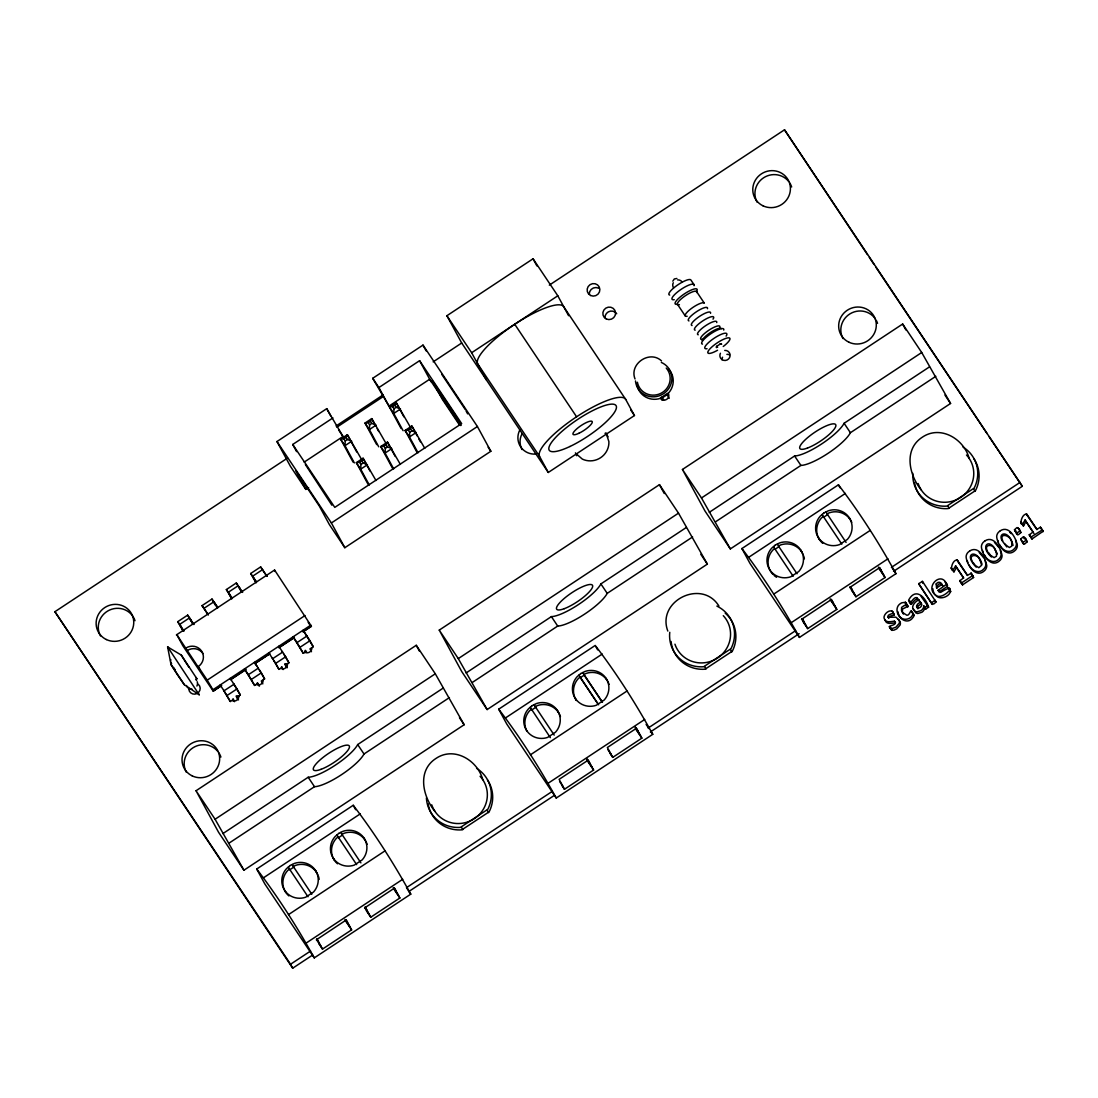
<?xml version="1.0" encoding="UTF-8"?>
<svg xmlns="http://www.w3.org/2000/svg" width="1098" height="1098" viewBox="0 0 1098 1098"><rect width="100%" height="100%" fill="white"/><g stroke="black" fill="none" stroke-linecap="round" stroke-linejoin="round"><path stroke-width="1.5" d="M891.782 610.776C896.49 614.564 887.802 613.055 887.87 616.692L888.762 618.325C888.186 614.715 895.803 616.582 893.621 613.48C891.672 607.276 883.478 613.562 884.027 617.913C885.002 623.321 890.698 621.578 894.431 621.18L895.488 622.484C895.501 626.505 885.482 624.748 891.178 628.838L895.872 627.219L899.207 623.417A4.708 4.557 -28.5 0 0 899.193 620.15L895.872 617.145L888.117 617.296M898.219 619.382L900.072 621.784A4.708 4.557 -28.5 0 1 900.099 625.05L896.75 628.852L893.896 630.197L891.494 630.156L890.176 628.138L890.986 627.507M959.858 580.787L963.619 577.836L955.603 565.841C949.235 578.042 950.703 559.321 957.305 560.062L967.475 575.283L971.236 573.266L973.583 577.521L962.617 584.781L959.858 580.787L962.273 584.658M960.75 582.42L959.885 580.417M1029.348 534.891L1033.094 531.94L1025.093 519.958C1018.711 532.146 1020.193 513.425 1026.781 514.166L1036.965 529.387L1040.355 527.26L1043.1 531.281L1032.093 538.885L1029.348 534.891L1031.763 538.761M1030.24 536.524L1029.361 534.52M353.103 462.148L340.627 439.173L343.811 438.857L345.239 440.984L344.978 445.678L354.338 462.903M368.036 484.204L356.342 462.67L359.526 462.354L360.94 464.481L360.693 469.175L369.271 484.973M376.71 444.608L365.016 423.059L368.201 422.744L369.614 424.871L369.367 429.565L378.728 446.804M392.425 468.105L380.718 446.557L383.902 446.241L385.329 448.368L385.069 453.062L393.647 468.86M401.099 428.495L389.406 406.946L392.576 406.631L394.004 408.772L393.743 413.466L403.103 430.691M416.801 451.992L405.107 430.457L408.291 430.142L409.719 432.269L409.458 436.963L418.036 452.76M932.833 588.693C935.167 610.57 964.785 577.411 940.657 592.371L938.09 590.326L946.709 584.177C941.178 570.315 924.159 587.361 935.921 595.267C939.97 602.006 955.589 593.922 948.439 587.663M972.732 575.53L961.381 583.024M973.583 577.521L971.236 573.266M1043.073 531.638L1042.208 529.648M902.542 612.464L906.866 615.251C910.077 615.717 910.283 607.949 912.328 612.67C913.797 613.933 914.689 616.06 912.905 617.57C906.083 627.342 892.921 613.823 898.233 605.671A8.935 8.66 -28.5 0 1 901.815 602.802L905.397 602.294L907.977 606.37L902.487 609.019L902.405 612.149M916.569 606.233L917.516 604.161L920.371 602.088L921.812 604.257C922.169 607.153 917.434 609.939 916.569 606.233L917.832 608.814M917.448 607.867L918.395 605.794L921.263 603.722L920.371 602.088M716.157 346.995L717.667 347.27M907.813 606.961L907.085 604.737M923.898 606.137L923.542 607.455A6.437 6.245 -28.5 0 1 920.934 610.653L916.803 611.888L914.95 611.257C909.611 607.674 914.675 601.663 918.861 599.837L916.61 597.628C912.96 596.681 910.297 606.618 908.595 600.194C915.457 587.142 925.326 596.694 928.592 607.167L925.806 609.006L923.898 606.137L925.806 609.006M924.79 607.77L924.42 609.088A6.437 6.245 -28.5 0 1 921.826 612.286L917.681 613.521L915.828 612.89L913.44 609.102M661.504 360.885C649.7 349.768 628.921 363.85 635.028 378.961M672.827 281.157L674.296 278.974L676.89 278.48M955.603 565.841L956.495 567.474L954.093 571.701L952.227 568.956M1025.093 519.958L1025.971 521.591L1023.583 525.805L1021.716 523.06M918.71 583.601L922.512 581.46L935.908 601.814L934.439 603.612L932.202 604.271L918.806 583.916L932.449 604.463M909.899 600.894L909.473 601.828C911.175 608.251 913.852 598.314 917.503 599.261L919.753 601.471L918.861 599.837M935.029 600.181L931.571 602.829M1014.483 529.744L1016.885 527.63L1019.356 528.975L1020.893 532.557L1018.491 534.657L1016.844 534.287L1014.483 529.744L1017.613 534.726M1015.375 531.377L1015.76 530.581M343.811 438.857L346.007 437.402L347.366 434.712L361.846 459.897M368.201 422.744L370.397 421.289L371.742 418.613L386.235 443.784M359.526 462.354L361.722 460.899L363.067 458.223L375.996 480.526M392.576 406.631L394.786 405.176L396.131 402.499L409.842 426.244M383.902 446.241L386.112 444.786L387.457 442.11L400.386 464.413M408.291 430.142L410.501 428.687L411.846 426.01L424.775 448.313M1020.001 530.924L1016.721 533.093M1020.701 539.036L1023.103 536.936L1025.559 538.267L1027.11 541.863L1024.708 543.977L1023.062 543.592L1020.701 539.036L1023.83 544.032M1026.232 540.23L1022.952 542.398M426.408 797.958A32.707 31.718 -28.5 0 0 460.487 827.384L487.773 809.363A32.707 31.718 -28.5 0 0 476.614 768.339M428.096 803.75A32.707 31.718 -28.5 0 0 461.819 829.855L489.118 811.834A32.707 31.718 -28.5 0 0 487.498 779.978M669.766 632.311A32.707 31.718 -28.5 0 0 703.681 666.747L730.966 648.726A32.707 31.718 -28.5 0 0 716.884 606.096M671.084 641.452A32.707 31.718 -28.5 0 0 705.026 669.217L732.311 651.196A32.707 31.718 -28.5 0 0 725.202 613.137M912.822 473.348A32.707 31.718 -28.5 0 0 946.888 506.109L974.173 488.088A32.707 31.718 -28.5 0 0 963.028 447.064M914.51 482.475A32.707 31.718 -28.5 0 0 948.233 508.58L975.518 490.559A32.707 31.718 -28.5 0 0 973.899 458.717M944.87 581.83L947.258 584.644L946.984 586.675L938.982 591.959L938.09 590.326M927.7 605.533L924.914 607.372M716.953 346.076L716.527 347.641M1042.18 530.005L1030.871 537.128M519.862 429.963L519.779 430.059A17.211 16.676 -28.5 0 0 535.838 454.078L535.961 454.037M716.582 346.446L720.453 343.839M598.122 704.189L580.513 677.837L582.269 676.327L584.342 675.311L601.951 701.663M221.7 685.523L213.19 691.136L182.762 645.624L176.792 634.617L199.534 669.107L198.189 666.637A11.474 11.131 -28.5 0 0 201.579 651.059A11.474 11.131 -28.5 0 0 185.823 648.122M303.899 631.226L311.393 626.231L274.582 570.027L274.788 571.44M213.19 691.136L220.684 686.14M548.286 472.469L539.557 456.384L477.685 363.863A51.647 12.613 -33.8 0 1 514.729 324.267A51.647 12.613 -33.8 0 1 563.85 306.932L625.723 399.452L634.452 415.538L548.286 472.469L461.668 342.947L446.9 315.73L533.052 258.785L557.811 295.801L568.613 315.702M308.607 487.608L305.862 489.42L290.407 466.279L276.971 441.547L326.737 408.662L343.001 436.482L304.187 462.107M460.57 425.461L429.675 379.235L388.98 406.109L372.716 378.302L422.991 345.101L477.41 426.518L490.847 451.264L344.827 547.71L329.373 524.583L319.298 506.027L295.787 470.864L305.862 489.42M296.597 451.607L292.727 444.47L332.927 417.913M388.98 406.109L378.906 387.553L419.601 360.679L461.654 423.595L334.78 507.386L292.727 444.47M312.724 954.972L292.699 968.203L54.9 611.71L287.566 458.031M336.098 425.969L383.202 394.855M433.161 361.86L461.709 343.001M549.316 285.137L784.507 129.797L1022.307 486.29L893.552 571.344M336.812 427.218L382.79 396.858M486.414 379.949L471.646 352.733L557.811 295.801M345.239 440.984L347.435 439.529L351.717 441.231L344.978 445.678L340.627 439.173L347.366 434.712L356.713 451.951M369.614 424.871L371.824 423.416L376.092 425.118L369.367 429.565L365.016 423.059L371.742 418.613L375.653 425.791M394.004 408.772L396.213 407.317L400.482 409.005L393.743 413.466L389.406 406.946L396.131 402.499L403.927 416.869M360.94 464.481L363.15 463.027L367.418 464.729L360.693 469.175L356.342 462.67L363.067 458.223L370.095 471.152M385.329 448.368L387.525 446.913L391.808 448.615L385.069 453.062L380.718 446.557L387.457 442.11L395.253 456.48M409.719 432.269L411.915 430.814L416.197 432.516L409.458 436.963L405.107 430.457L411.846 426.01L417.309 436.057M181.101 626.725L180.127 625.366L183.174 630.993L177.711 621.688L187.676 615.113L193.975 624.515L193.495 623.637M208.332 615.031L202.032 605.629L211.996 599.055L217.816 607.578M229.743 594.594L228.768 593.249L231.815 598.863L226.353 589.571L236.317 582.983L242.617 592.385L242.136 591.506M256.246 581.816L253.089 577.177L256.136 582.805L250.673 573.499L260.638 566.925L266.938 576.326L260.638 566.925M344.827 547.71L331.39 522.964L477.41 426.518M177.711 621.688L179.647 624.405L189.611 617.831M202.032 605.629L203.967 608.347L213.932 601.759M226.353 589.571L228.288 592.275L238.252 585.701M250.673 573.499L252.609 576.217L262.573 569.629M176.38 634.932L274.582 570.027M213.602 690.82L207.22 680.142L305.024 615.539M212.998 689.722L310.803 625.119M230.607 679.593L246.199 669.286M254.709 663.672L268.873 654.312M278.796 647.751L294.388 637.458M302.897 631.844L311.393 626.231M231.623 678.976L244.374 670.549M255.71 663.055L269.888 653.694M279.812 647.147L293.99 637.787M663.192 396.227L666.788 393.853L669.204 398.313M233.586 699.33L230.306 701.498L224.033 690.807L233.998 684.232L230.113 678.413L230.594 679.291M259.444 686.099L257.906 683.272L254.626 685.44L248.354 674.735L258.318 668.16L254.434 662.355L254.914 663.233M306.548 651.141L303.268 653.31L296.995 642.618L306.96 636.03L303.075 630.225L313.232 646.736L309.952 648.891L311.489 651.718M227.053 695.501L237.003 688.913L233.998 684.232M251.373 679.429L261.324 672.854L257.824 667.598M282.227 667.213L278.947 669.368L275.694 663.37L285.645 656.796L282.145 651.539M300.015 647.298L309.965 640.724L306.96 636.03M237.003 688.913L240.27 694.924L236.99 697.079L238.527 699.906M261.324 672.854L264.591 678.852L261.31 681.021L262.847 683.848M285.645 656.796L288.911 662.794L285.631 664.963L287.168 667.79M196.034 790.752L416.252 645.295L435.302 673.788L464.152 724.749L243.934 870.206L218.571 832.27L196.034 790.752L215.084 819.245L243.934 870.206M439.241 630.115L659.459 484.657L678.509 513.15L707.359 564.111L487.141 709.569L461.778 671.633L439.241 630.115L458.291 658.608L487.141 709.569M682.434 469.477L902.666 324.02L921.716 352.513L950.566 403.474L730.335 548.931L704.985 510.995L682.434 469.477L701.485 497.97L730.335 548.931M215.084 819.245L435.302 673.788M458.291 658.608L678.509 513.15M701.485 497.97L921.716 352.513M222.88 833.602L308.181 777.247A32.062 7.837 -33.8 0 0 335.274 765.196A32.062 7.837 -33.8 0 0 357.687 744.554L443.098 688.144M466.074 672.964L551.388 616.609A32.062 7.837 -33.8 0 0 578.468 604.559A32.062 7.837 -33.8 0 0 600.894 583.916L686.305 527.507M709.281 512.327L794.595 455.986A32.062 7.837 -33.8 0 0 821.675 443.921A32.062 7.837 -33.8 0 0 844.101 423.279L929.498 366.869M229.18 843.044L314.495 786.69A32.062 7.837 -33.8 0 0 341.574 774.639A32.062 7.837 -33.8 0 0 364.001 753.997L449.411 697.587M472.387 682.407L557.702 626.052A32.062 7.837 -33.8 0 0 584.781 614.002A32.062 7.837 -33.8 0 0 607.208 593.359L692.605 536.949M715.594 521.77L800.909 465.415A32.062 7.837 -33.8 0 0 827.988 453.364A32.062 7.837 -33.8 0 0 850.401 432.722L935.812 376.312M256.726 869.026L353.24 805.273C374.665 833.272 393.743 863.261 410.776 894.143L314.261 957.895L264.783 883.863L256.726 869.026C278.151 897.025 297.229 927.014 314.261 957.895M498.712 709.184L595.226 645.446C616.651 673.445 635.728 703.434 652.761 734.315L556.247 798.054L506.768 724.035L498.712 709.184C520.136 737.183 539.214 767.173 556.247 798.054M741.919 548.547L838.433 484.808C859.844 512.807 878.935 542.796 895.968 573.678L799.454 637.416L749.975 563.398L741.919 548.547C763.33 576.56 782.421 606.535 799.454 637.416M263.726 877.631L360.24 813.879M505.711 717.79L602.226 654.051M748.905 557.166L845.419 493.414M288.458 914.648L384.973 850.895M530.444 754.806L626.958 691.054M773.651 594.169L870.165 530.43M306.205 943.045L402.719 879.292M548.19 783.217L644.704 719.465M791.397 622.58L887.911 558.827M316.306 939.847L346.227 919.973L351.607 929.869L322.496 949.097L318.955 943.8M364.563 907.964L394.484 888.09L399.864 897.999L370.753 917.214L366.334 910.613M801.499 619.368L831.419 599.494L836.8 609.404L807.689 628.619L803.269 622.017M849.756 587.499L879.676 567.625L885.057 577.521L855.946 596.749L851.526 590.134M292.699 968.203L290.545 964.25L310.583 951.019M406.425 887.706L552.349 791.329M648.204 728.015L795.556 630.691M891.398 567.378L1020.152 482.338M408.58 891.672L554.504 795.281M650.345 731.982L799.138 633.697M564.482 789.256L593.593 770.041L588.212 760.132L559.115 779.36L564.482 789.256L561.833 785.29M612.739 757.387L641.85 738.158L636.469 728.262L607.372 747.491L612.739 757.387L610.09 753.42M719.986 344.031L721.633 344.25L721.18 343.605M906.921 605.327L904.093 605.629L901.609 607.386L901.513 610.515L903.434 614.098M1023.981 538.569L1025.669 538.953L1027.11 541.863M1036.924 529.634L1026.259 514.015M967.434 575.53L956.77 559.911M922.704 582.901L923.404 583.093M905.081 603.818L906.577 604.133L907.977 606.37M911.12 610.859L913.989 615.278M195.815 677.397L197.064 679.003L181.266 655.067L167.61 646.887L171.027 664.565L177.354 674.625L184.313 684.685L199.218 694.773L167.61 646.887L167.953 647.696M576.354 453.927L582.338 459.101A18.364 17.801 -28.5 0 0 608.882 441.574L605.986 432.818M1009.762 532.283L1011.258 533.628M994.472 542.371L998.919 547.518M979.183 552.472L983.63 557.619M920.989 596.159L928.592 607.167M198.491 693.95L199.218 694.773M171.027 664.565L184.313 684.685M718.874 605.972C701.924 578.495 656.371 600.771 667.817 631.062M942.976 585.989L941.947 584.726A2.896 2.814 -28.5 0 0 938.117 584.534L936.814 588.24M999.798 544.924C1002.254 550.606 1009.844 554.133 1014.428 548.671A6.725 6.519 -28.5 0 0 1016.446 543.839L1015.623 540.01M984.508 555.025C986.965 560.707 994.555 564.235 999.139 558.772A6.725 6.519 -28.5 0 0 1001.156 553.941L1000.333 550.112M969.218 565.127C971.661 570.795 979.265 574.336 983.849 568.874A6.725 6.519 -28.5 0 0 985.867 564.029L985.043 560.213M898.919 615.223C901.719 621.743 912.177 619.876 913.001 613.315M1004.464 543.798L1006.797 546.941M988.282 552.267L990.629 555.41L994.102 557.606L996.517 556.192L996.408 552.39M991.508 557.043C978.51 545.665 990.574 536.469 996.421 552.294M972.993 562.354L975.34 565.511L978.812 567.693L981.653 565.25L980.24 560.762M976.218 567.144C962.109 553.172 977.412 547.902 982.01 564.125M995.145 550.276C994.157 543.675 983.163 543.743 987.418 550.99M979.855 560.378C978.867 553.776 967.873 553.845 972.128 561.092M239.693 588.02L238.733 586.661L241.78 592.289L236.317 582.983M191.052 620.15L190.091 618.792L193.138 624.405L191.67 622.209M867.42 254.585L784.507 129.797M869.328 257.426L874.077 264.536M875.984 267.377L987.157 433.696M989.051 436.537L1022.307 486.29M944.925 395.047L950.566 403.474M1025.971 521.591L1033.987 533.573M956.495 567.474L963.605 578.138M844.101 423.279L850.401 432.722M892.166 567.982L895.968 573.678M694.032 284.684L690.944 280.059A13.203 3.225 -33.8 0 0 676.958 285.453A13.203 3.225 -33.8 0 0 669.698 295.088M696.612 291.643L704.353 303.213A11.474 2.8 -33.8 0 0 690.999 308.785A11.474 2.8 -33.8 0 0 687.156 316.251M879.251 567.46L881.021 570.095M878.414 567.117L883.712 575.05M878.867 568.27L885.057 577.521M794.595 455.986L800.909 465.415M846.078 542.412L827.11 513.878L829.333 512.793A18.364 17.801 -28.5 0 1 851.746 522.319M841.823 544.141L823.28 516.417L821.414 518.023A18.364 17.801 -28.5 0 0 822.69 543.318M677.466 304.297L685.193 315.867M850.14 586.689L851.911 589.324M850.181 587.663L854.601 594.279M830.994 599.33L832.764 601.979M830.143 598.986L835.454 606.919M830.61 600.139L836.8 609.404M797.011 573.746L778.468 546.008L780.705 544.91A18.364 17.801 -28.5 0 1 803.105 554.449M793.181 576.272L774.639 548.533L772.772 550.153A18.364 17.801 -28.5 0 0 772.923 574.378M801.883 618.558L803.654 621.194M801.924 619.533L806.344 626.148M630.65 409.842L634.452 415.538M700.785 554.284L707.359 564.111M514.729 324.267L576.587 416.787A51.647 12.613 -33.8 0 1 625.723 399.452M446.9 315.73L471.646 352.733M600.894 583.916L607.208 593.359M441.808 374.418L465.305 409.581M488.116 447.188L490.847 451.264M459.225 424.61L442.302 399.301L432.228 380.745L455.739 415.895L460.954 425.516M646.104 724.351L648.959 728.619M650.867 731.46L652.761 734.315M635.166 726.766L637.814 730.733M635.207 727.754L640.505 735.687M635.66 728.907L641.85 738.158M551.388 616.609L557.702 626.052M602.445 702.253L583.916 674.515L586.14 673.431A18.364 17.801 -28.5 0 1 609.088 684.397M598.616 704.779L580.087 677.054L578.207 678.66A18.364 17.801 -28.5 0 0 576.409 700.469L575.338 698.479M394.786 405.176L396.213 407.317M410.501 428.687L411.915 430.814M372.716 378.302L378.906 387.553M607.867 749.618L611.394 754.916M370.397 421.289L371.824 423.416M386.112 444.786L387.525 446.913M586.908 758.649L589.557 762.616M586.95 759.624L592.247 767.557M587.403 760.777L593.593 770.041M554.202 735.111L535.275 706.645L537.498 705.547A18.364 17.801 -28.5 0 1 560.447 716.527M550.373 737.65L531.446 709.171L529.565 710.79A18.364 17.801 -28.5 0 0 526.971 731.268M346.007 437.402L347.435 439.529M361.722 460.899L363.15 463.027M338.582 429.867L343.001 436.482M559.609 781.501L563.137 786.786M305.368 464.536L331.857 505.19M276.971 441.547L331.39 522.964M459.458 717.721L464.152 724.749M308.14 622.278L310.995 626.546M252.609 576.217L256.493 582.022M296.995 642.618L293.111 636.799L303.268 653.31M357.687 744.554L364.001 753.997M288.911 662.794L283.655 653.886M228.288 592.275L232.172 598.081M278.947 669.368L273.69 660.461M406.974 888.447L410.776 894.143M217.569 607.359L214.412 602.733L217.459 608.347M255.642 664.331L257.097 666.513M264.591 678.852L259.334 669.945M394.058 887.925L395.829 890.574M393.221 887.582L398.519 895.515M393.674 888.735L399.864 897.999M203.967 608.347L207.851 614.153M248.354 674.735L244.47 668.929L254.626 685.44M308.181 777.247L314.495 786.69M360.899 862.877L341.931 834.356L344.154 833.258A18.364 17.801 -28.5 0 1 367.103 844.238M356.63 864.62L338.088 836.882L336.221 838.501A18.364 17.801 -28.5 0 0 337.511 863.783M240.27 694.924L233.503 683.67M179.647 624.405L184.011 631.089L183.531 630.211M224.033 690.807L220.149 684.987L220.629 685.879M230.306 701.498L223.553 690.244M364.961 907.154L366.718 909.803M364.989 908.142L369.408 914.744M198.189 666.637L207.22 680.142M345.801 919.795L347.572 922.444M344.964 919.465L350.262 927.398M345.417 920.618L351.607 929.869M311.818 894.211L293.29 866.473L295.513 865.389A18.364 17.801 -28.5 0 1 317.912 874.914M307.989 896.75L289.46 869.012L287.58 870.618A18.364 17.801 -28.5 0 0 288.87 895.913M316.704 939.023L318.461 941.672M316.732 940.012L321.151 946.613M54.9 611.71L290.545 964.25M187.429 664.963L188.787 667.035M186.756 663.933L181.266 655.067M272.194 658.114L275.694 663.37M1011.711 542.192C1011.272 535.453 998.617 531.775 1002.721 540.889M1040.726 527.369L1043.1 531.281M1040.355 527.26L1041.247 528.893M1026.589 514.001L1027.467 515.635M1031.214 537.251L1032.093 538.885M1022.691 524.171L1023.583 525.805M1022.293 524.309L1023.185 525.942M1020.687 521.825L1021.579 523.458M1020.701 522.195L1021.593 523.828M1023.981 536.867L1024.873 538.5M1017.777 527.575L1020.893 532.557M902.666 324.02L905.877 329.949M969.205 458.456C964.003 438.967 940.478 424.789 922.334 437.196C903.311 449.466 909.075 475.173 921.332 490.065M973.638 488.871L974.983 491.341M947.821 505.917L949.166 508.388M970.879 573.142L971.757 574.776M957.099 559.898L957.991 561.531M961.724 583.148L962.617 584.781M953.215 570.068L954.093 571.701M952.817 570.205L953.695 571.838M951.211 567.721L952.09 569.354M951.211 568.091L952.103 569.725M949.729 589.502L950.703 591.451M946.709 584.177L947.601 585.81M949.811 590.134L950.69 591.767M948.178 587.581L949.07 589.214M947.917 587.677L948.809 589.31M935.098 600.496L935.99 602.129M922.251 581.267L923.144 582.901M916.61 597.628L917.503 599.261M910.64 602.582L911.518 604.216M910.283 602.678L911.175 604.312M905.685 602.5L906.577 604.133M905.397 602.294L906.289 603.927M838.433 484.808L840.039 487.773M849.179 517.611L850.25 519.587M893.305 612.917L894.184 614.839M893.127 613.398L894.005 615.031M894.431 621.18L895.323 622.813C891.59 623.211 885.894 624.954 884.906 619.547M891.178 628.838L892.056 630.458M889.298 626.505L890.176 628.138M826.039 511.901L827.549 514.674L823.72 517.199L822.21 514.427M850.566 586.854L855.946 596.749M818.532 537.842L819.616 539.832M800.538 549.741L801.609 551.718M777.398 544.032L778.866 546.735L775.037 549.274L773.568 546.557M802.309 618.723L807.689 628.619M661.998 397.023L663.617 399.988M661.435 397.064L662.972 399.892M659.459 484.657L664.29 493.551M533.052 258.785L536.949 265.949M730.431 649.508L731.776 651.979M704.614 666.555L705.959 669.025M596.036 646.928L597.641 649.892M466.087 411.009L467.638 413.864M605.972 678.248L607.043 680.225M422.991 345.101L426.148 350.921M419.601 360.679L431.02 381.706M582.832 672.539L584.342 675.311M579.003 675.064L580.513 677.837M418.86 438.926L420.424 441.808M557.331 710.379L558.415 712.355M534.191 704.669L535.673 707.373L531.844 709.912L530.361 707.194M377.204 428.659L378.769 431.541M326.737 408.662L330.622 415.799M416.252 645.295L419.477 651.224M482.791 779.717C477.589 760.228 454.064 746.064 435.933 758.471C416.911 770.741 422.661 796.448 434.918 811.34M487.224 810.146L488.569 812.616M461.407 827.192L462.752 829.663M309.965 640.724L313.232 646.736M279.235 647.175L278.755 646.283L282.639 652.102L272.675 658.676L268.79 652.871L269.271 653.749M284.958 664.496L286.496 667.323M281.555 666.747L283.092 669.574M353.24 805.273L355.656 809.72M363.987 838.076L365.058 840.052M340.847 832.366L342.356 835.139L338.527 837.678L337.017 834.905M211.996 599.055L215.249 605.053M257.234 682.805L258.771 685.632M365.373 907.319L370.753 917.214M333.353 858.32L334.423 860.297M236.317 696.612L237.854 699.44M187.676 615.113L190.928 621.111M232.913 698.863L234.45 701.691M315.346 870.206L316.416 872.183M292.205 864.497L293.688 867.214L289.858 869.74L288.376 867.036M317.116 939.202L322.496 949.097M284.711 890.451L285.782 892.427M995.529 550.661L997.3 554.023M898.74 615.004L897.835 611.586M1013.07 545.418C1007.991 525.146 990.959 535.659 1009.405 547.504L1011.807 546.09L1011.711 542.288M997.78 540.353L998.398 542.33M982.49 550.455L983.108 552.431M967.201 560.556L967.818 562.533M238.897 696.159A4.667 4.516 -28.5 0 1 232.172 700.606M236.194 695.926A4.667 4.516 -28.5 0 1 238.541 696.352M263.218 680.087A4.667 4.516 -28.5 0 1 256.493 684.534M287.539 664.029A4.667 4.516 -28.5 0 1 280.813 668.476M311.859 647.957A4.667 4.516 -28.5 0 1 305.134 652.404M284.835 663.796A4.667 4.516 -28.5 0 1 287.182 664.235M304.764 652.61A4.667 4.516 -28.5 0 1 305.271 650.291M724.735 350.413A5.161 5.01 -28.5 0 1 730.088 355.944A5.161 5.01 -28.5 0 1 723.486 360.295A5.161 5.01 -28.5 0 1 720.425 353.254M722.017 359.787A5.161 5.01 -28.5 0 1 722.58 357.221M726.89 354.366A5.161 5.01 -28.5 0 1 729.484 354.86M673.554 287.786A5.161 5.01 -28.5 0 1 673.294 282.749M677.603 279.908A5.161 5.01 -28.5 0 1 682.174 282.09M843.017 338.582A18.954 18.364 -28.5 0 1 850.113 313.767A18.954 18.364 -28.5 0 1 875.449 319.038M876.259 320.369A18.954 18.364 -28.5 0 1 877.549 323.347M757.126 202.21A18.954 18.364 -28.5 0 1 763.535 177.821A18.954 18.364 -28.5 0 1 788.625 181.403M789.558 182.666A18.954 18.364 -28.5 0 1 791.658 186.976M186.372 772.306A18.954 18.364 -28.5 0 1 192.781 747.916A18.954 18.364 -28.5 0 1 217.871 751.499M218.804 752.761A18.954 18.364 -28.5 0 1 220.904 757.071M100.481 635.934A18.954 18.364 -28.5 0 1 109.759 609.966A18.954 18.364 -28.5 0 1 135.013 620.686M522.044 449.549A17.211 16.676 -28.5 0 1 521.934 434.012M576.711 455.725A18.364 17.801 -28.5 0 1 575.448 452.843M605.053 433.298A18.364 17.801 -28.5 0 1 608.127 436.784M661.723 399.905A4.667 4.516 -28.5 0 1 662.218 397.586M604.998 317.775A6.41 6.217 -28.5 0 1 616.705 313.767M589.283 294.278A6.41 6.217 -28.5 0 1 598.547 288.143M668.078 393.029A4.667 4.516 -28.5 0 1 666.706 399.356A4.667 4.516 -28.5 0 1 660.31 398.162M539.557 456.384A51.647 12.613 -33.8 0 1 576.587 416.787M966.487 455.025A28.699 27.821 -28.5 0 1 959.46 498.19A28.699 27.821 -28.5 0 1 918.148 483.545M480.087 776.3A28.699 27.821 -28.5 0 1 473.046 819.465A28.699 27.821 -28.5 0 1 431.734 804.82M175.309 669.766A5.737 5.559 -28.5 0 1 173.649 667.406M198.326 684.329A5.737 5.559 -28.5 0 1 196.94 693.579A5.737 5.559 -28.5 0 1 188.815 689.009M197.242 681.776A5.737 5.559 -28.5 0 1 196.885 686.058M192.109 689.215A5.737 5.559 -28.5 0 1 186.399 685.495M195.636 679.388A5.737 5.559 -28.5 0 1 196.611 680.472M171.631 663.755A5.737 5.559 -28.5 0 1 170.972 662.465M170.67 661.037A5.737 5.559 -28.5 0 1 170.766 659.569M187.168 650.606A11.474 11.131 -28.5 0 1 202.924 653.53M318.461 876.369A18.364 17.801 -28.5 0 1 319.175 879.402M668.435 368.914A18.364 17.801 -28.5 0 1 662.341 397.6A18.364 17.801 -28.5 0 1 636.826 383.408M661.353 362.45A18.364 17.801 -28.5 0 1 664.112 393.317A18.364 17.801 -28.5 0 1 635.481 380.937M666.239 368.063A16.648 16.141 -28.5 0 1 660.735 393.4A16.648 16.141 -28.5 0 1 637.389 382.241M692.056 325.543A11.474 2.8 -33.8 0 1 699.618 316.32A11.474 2.8 -33.8 0 1 710.557 313.314M688.968 320.918A11.474 2.8 -33.8 0 1 696.516 311.695A11.474 2.8 -33.8 0 1 707.469 308.689M695.144 330.169A11.474 2.8 -33.8 0 1 703.969 320.136A11.474 2.8 -33.8 0 1 713.014 319.175M698.246 334.794A11.474 2.8 -33.8 0 1 705.794 325.571A11.474 2.8 -33.8 0 1 716.733 322.579M702.61 339.378A11.474 2.8 -33.8 0 1 707.647 331.047A11.474 2.8 -33.8 0 1 719.835 327.204M702.185 340.449A11.474 2.8 -33.8 0 1 711.696 331.706A11.474 2.8 -33.8 0 1 721.359 328.659M702.473 344.127A13.203 3.225 -33.8 0 1 711.161 333.531A13.203 3.225 -33.8 0 1 723.747 330.086M707.043 348.711A13.203 3.225 -33.8 0 1 714.263 338.157A13.203 3.225 -33.8 0 1 726.107 336.125M717.543 350.248A13.203 3.225 -33.8 0 1 708.992 349.946A13.203 3.225 -33.8 0 1 727.027 338.033A13.203 3.225 -33.8 0 1 723.239 346.488M677.356 304.297A13.203 3.225 -33.8 0 1 684.576 293.742A13.203 3.225 -33.8 0 1 696.42 291.711M674.254 299.672A13.203 3.225 -33.8 0 1 680.046 290.078A13.203 3.225 -33.8 0 1 694.06 285.672M679.415 304.681A11.474 2.8 -33.8 0 1 684.466 296.336A11.474 2.8 -33.8 0 1 696.64 292.507M803.654 555.89A18.364 17.801 -28.5 0 1 804.354 558.923M776.588 577.26A18.364 17.801 -28.5 0 1 774.063 575.434M723.28 615.662A28.699 27.821 -28.5 0 1 716.253 658.827A28.699 27.821 -28.5 0 1 674.941 644.183M936.169 583.971L936.553 588.006L942.084 584.356L941.055 583.093A2.896 2.814 -28.5 0 0 937.239 582.901L936.169 583.971M290.133 865.526L286.509 868.642A18.364 17.801 -28.5 0 0 305.615 897.244L313.548 892.001A18.364 17.801 -28.5 0 0 294.429 863.412L290.133 865.526M338.774 833.396L335.151 836.511A18.364 17.801 -28.5 0 0 354.256 865.114L362.189 859.885A18.364 17.801 -28.5 0 0 343.07 831.282L338.774 833.396M532.118 705.685L528.495 708.814A18.364 17.801 -28.5 0 0 547.614 737.417L555.533 732.174A18.364 17.801 -28.5 0 0 536.414 703.571L532.118 705.685M580.76 673.554L577.136 676.684A18.364 17.801 -28.5 0 0 596.255 705.287L604.174 700.044A18.364 17.801 -28.5 0 0 585.056 671.441L580.76 673.554M775.325 545.047L771.688 548.177A18.364 17.801 -28.5 0 0 790.807 576.779L798.74 571.536A18.364 17.801 -28.5 0 0 779.621 542.934L775.325 545.047M823.967 512.917L820.33 516.046A18.364 17.801 -28.5 0 0 839.448 544.649L847.381 539.406A18.364 17.801 -28.5 0 0 828.263 510.803L823.967 512.917M969.795 550.894L968.134 552.225A6.725 6.519 -28.5 0 0 966.116 557.057C966.858 565.099 976.136 579.058 984.728 570.507A6.725 6.519 -28.5 0 0 986.759 565.662C985.606 558.47 978.661 545.335 969.795 550.894M985.084 540.792L983.424 542.124A6.725 6.519 -28.5 0 0 981.406 546.955C982.147 554.998 991.425 568.97 1000.017 560.405A6.725 6.519 -28.5 0 0 1002.049 555.574C1000.896 548.369 993.951 535.234 985.084 540.792M1000.374 530.691L998.713 532.036A6.725 6.519 -28.5 0 0 996.696 536.853C997.437 544.896 1006.715 558.868 1015.307 550.304A6.725 6.519 -28.5 0 0 1017.338 545.473C1016.185 538.267 1009.24 525.146 1000.374 530.691M848.905 342.205A18.954 18.364 -28.5 0 0 876.286 324.116A18.954 18.364 -28.5 0 0 847.285 310.24A18.954 18.364 -28.5 0 0 848.905 342.205M763.014 205.82A18.954 18.364 -28.5 0 0 790.395 187.744A18.954 18.364 -28.5 0 0 761.381 173.868A18.954 18.364 -28.5 0 0 763.014 205.82M192.26 775.915A18.954 18.364 -28.5 0 0 219.641 757.84A18.954 18.364 -28.5 0 0 190.627 743.964A18.954 18.364 -28.5 0 0 192.26 775.915M106.355 639.544A18.954 18.364 -28.5 0 0 133.736 621.454A18.954 18.364 -28.5 0 0 104.735 607.592A18.954 18.364 -28.5 0 0 106.355 639.544M606.302 318.983A6.41 6.217 -28.5 0 0 615.566 312.861A6.41 6.217 -28.5 0 0 605.753 308.167A6.41 6.217 -28.5 0 0 606.302 318.983M590.587 295.486A6.41 6.217 -28.5 0 0 599.865 289.364A6.41 6.217 -28.5 0 0 590.038 284.67A6.41 6.217 -28.5 0 0 590.587 295.486M807.455 448.053A21.521 5.257 -33.8 0 0 835.839 426.051A21.521 5.257 -33.8 0 0 810.008 435.714A21.521 5.257 -33.8 0 0 807.455 448.053M579.017 433.23A11.474 2.8 -33.8 0 0 592.206 421.591A11.474 2.8 -33.8 0 0 576.683 428.934A11.474 2.8 -33.8 0 0 579.017 433.23M569.958 446.488A40.173 9.813 -33.8 0 0 616.143 405.78A40.173 9.813 -33.8 0 0 561.819 431.487A40.173 9.813 -33.8 0 0 569.958 446.488M564.248 608.69A21.521 5.257 -33.8 0 0 592.632 586.689A21.521 5.257 -33.8 0 0 566.801 596.351A21.521 5.257 -33.8 0 0 564.248 608.69M321.055 769.327A21.521 5.257 -33.8 0 0 349.425 747.326A21.521 5.257 -33.8 0 0 323.608 756.989A21.521 5.257 -33.8 0 0 321.055 769.327"/></g></svg>
